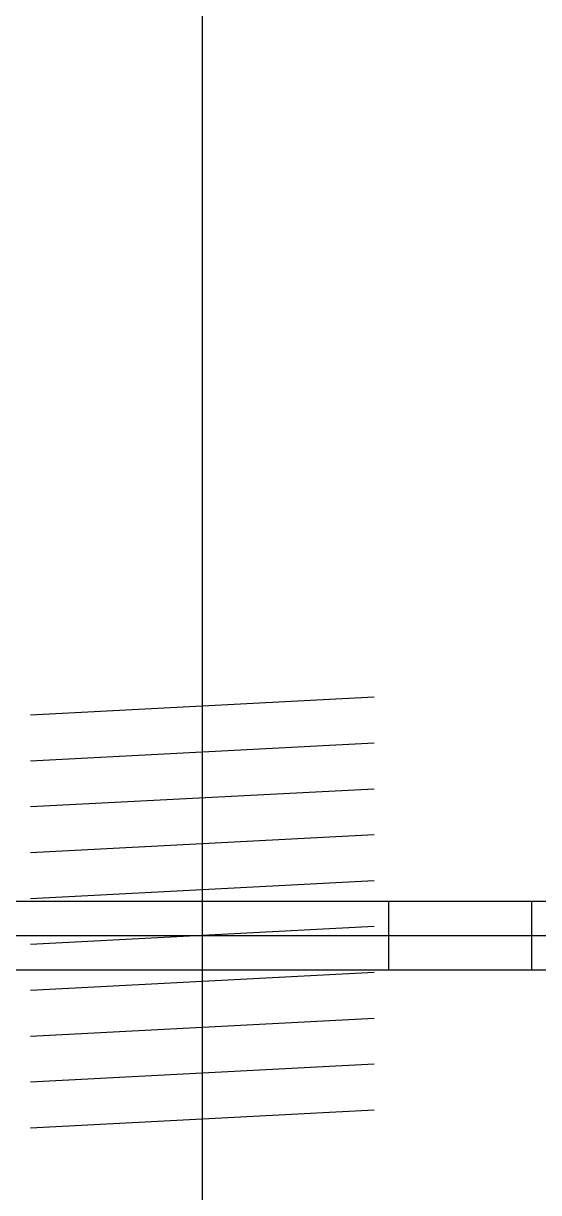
# Model space of a CAD drawing. Header units: millimetres. Extents: x 198973 to 319987, y 50799 to 202761.
# Drawn here: x 213810 to 213900, y 87658.5 to 87862.7 of the extents above; entities that cross this region are included whole.
import ezdxf

# ---------------------------------------------------------------- set-up
doc = ezdxf.new("R2010")
doc.units = ezdxf.units.MM
doc.header["$LTSCALE"] = 1000
doc.linetypes.add('CENTER', pattern=[2, 1.25, -0.25, 0.25, -0.25])
doc.linetypes.add('DOTE', pattern=[2.42, 2, -0.2, 0.02, -0.2])
doc.layers.add('DOTE', color=8, linetype='CENTER')
doc.layers.add('PUB_HATCH', color=8, linetype='Continuous')

msp = doc.modelspace()

# ---------------------------------------------------------------- linework, layer by layer
at = {"layer": 'DOTE', "linetype": 'DOTE'}
for p, q in [((213016.09, 87703.41), (213982.33, 87703.41)), ((213639.37, 87703.41), (217038.29, 87703.41))]:
    msp.add_line(p, q, dxfattribs=at)
at = {"layer": 'PUB_HATCH'}
msp.add_line((213841.23, 88464.78), (213841.23, 87192.41), dxfattribs=at)
at = {"layer": 'PUB_HATCH', "ltscale": 0.5}
for p, q in [((213871.23, 87745.04), (213811.23, 87741.9)), ((213871.23, 87745.04), (213811.23, 87741.9)), ((213871.23, 87745.04), (213811.23, 87741.9)), ((213871.23, 87745.04), (213811.23, 87741.9)), ((213871.23, 87745.04), (213811.23, 87741.9)), ((213871.23, 87745.04), (213811.23, 87741.9)), ((213871.23, 87745.04), (213811.23, 87741.9)), ((213871.23, 87745.04), (213811.23, 87741.9)), ((213871.23, 87745.04), (213811.23, 87741.9)), ((213871.23, 87745.04), (213811.23, 87741.9)), ((213871.23, 87745.04), (213811.23, 87741.9)), ((213871.23, 87745.04), (213811.23, 87741.9)), ((213871.23, 87745.04), (213811.23, 87741.9)), ((213871.23, 87745.04), (213811.23, 87741.9)), ((213871.23, 87745.04), (213811.23, 87741.9)), ((213871.23, 87745.04), (213811.23, 87741.9)), ((213871.23, 87745.04), (213811.23, 87741.9)), ((213871.23, 87745.04), (213811.23, 87741.9)), ((213871.23, 87745.04), (213811.23, 87741.9)), ((213871.23, 87745.04), (213811.23, 87741.9)), ((213871.23, 87745.04), (213811.23, 87741.9)), ((213871.23, 87745.04), (213811.23, 87741.9)), ((213871.23, 87745.04), (213811.23, 87741.9)), ((213871.23, 87745.04), (213811.23, 87741.9)), ((213871.23, 87745.04), (213811.23, 87741.9)), ((213871.23, 87745.04), (213811.23, 87741.9)), ((213871.23, 87745.04), (213811.23, 87741.9)), ((213871.23, 87745.04), (213811.23, 87741.9)), ((213871.23, 87745.04), (213811.23, 87741.9)), ((213871.23, 87745.04), (213811.23, 87741.9)), ((213871.23, 87745.04), (213811.23, 87741.9)), ((213871.23, 87745.04), (213811.23, 87741.9)), ((213871.23, 87745.04), (213811.23, 87741.9)), ((213871.23, 87745.04), (213811.23, 87741.9)), ((213871.23, 87745.04), (213811.23, 87741.9)), ((213871.23, 87745.04), (213811.23, 87741.9)), ((213871.23, 87745.04), (213811.23, 87741.9)), ((213871.23, 87745.04), (213811.23, 87741.9)), ((213871.23, 87745.04), (213811.23, 87741.9)), ((213871.23, 87745.04), (213811.23, 87741.9)), ((213871.23, 87745.04), (213811.23, 87741.9)), ((213871.23, 87745.04), (213811.23, 87741.9)), ((213871.23, 87745.04), (213811.23, 87741.9)), ((213871.23, 87745.04), (213811.23, 87741.9)), ((213871.23, 87745.04), (213811.23, 87741.9)), ((213871.23, 87745.04), (213811.23, 87741.9)), ((213871.23, 87745.04), (213811.23, 87741.9)), ((213871.23, 87745.04), (213811.23, 87741.9)), ((213871.23, 87745.04), (213811.23, 87741.9)), ((213871.23, 87745.04), (213811.23, 87741.9)), ((213871.23, 87745.04), (213811.23, 87741.9)), ((213871.23, 87745.04), (213811.23, 87741.9)), ((213871.23, 87737.03), (213811.23, 87733.89)), ((213871.23, 87737.03), (213811.23, 87733.89)), ((213871.23, 87737.03), (213811.23, 87733.89)), ((213871.23, 87737.03), (213811.23, 87733.89)), ((213871.23, 87737.03), (213811.23, 87733.89)), ((213871.23, 87737.03), (213811.23, 87733.89)), ((213871.23, 87737.03), (213811.23, 87733.89)), ((213871.23, 87737.03), (213811.23, 87733.89)), ((213871.23, 87737.03), (213811.23, 87733.89)), ((213871.23, 87737.03), (213811.23, 87733.89)), ((213871.23, 87737.03), (213811.23, 87733.89)), ((213871.23, 87737.03), (213811.23, 87733.89)), ((213871.23, 87737.03), (213811.23, 87733.89)), ((213871.23, 87737.03), (213811.23, 87733.89)), ((213871.23, 87737.03), (213811.23, 87733.89)), ((213871.23, 87737.03), (213811.23, 87733.89)), ((213871.23, 87737.03), (213811.23, 87733.89)), ((213871.23, 87737.03), (213811.23, 87733.89)), ((213871.23, 87737.03), (213811.23, 87733.89)), ((213871.23, 87737.03), (213811.23, 87733.89)), ((213871.23, 87737.03), (213811.23, 87733.89)), ((213871.23, 87737.03), (213811.23, 87733.89)), ((213871.23, 87737.03), (213811.23, 87733.89)), ((213871.23, 87737.03), (213811.23, 87733.89)), ((213871.23, 87737.03), (213811.23, 87733.89)), ((213871.23, 87737.03), (213811.23, 87733.89)), ((213871.23, 87737.03), (213811.23, 87733.89)), ((213871.23, 87737.03), (213811.23, 87733.89)), ((213871.23, 87737.03), (213811.23, 87733.89)), ((213871.23, 87737.03), (213811.23, 87733.89)), ((213871.23, 87737.03), (213811.23, 87733.89)), ((213871.23, 87737.03), (213811.23, 87733.89)), ((213871.23, 87737.03), (213811.23, 87733.89)), ((213871.23, 87737.03), (213811.23, 87733.89)), ((213871.23, 87737.03), (213811.23, 87733.89)), ((213871.23, 87737.03), (213811.23, 87733.89)), ((213871.23, 87737.03), (213811.23, 87733.89)), ((213871.23, 87737.03), (213811.23, 87733.89)), ((213871.23, 87737.03), (213811.23, 87733.89)), ((213871.23, 87737.03), (213811.23, 87733.89)), ((213871.23, 87737.03), (213811.23, 87733.89)), ((213871.23, 87737.03), (213811.23, 87733.89)), ((213871.23, 87737.03), (213811.23, 87733.89)), ((213871.23, 87737.03), (213811.23, 87733.89)), ((213871.23, 87737.03), (213811.23, 87733.89)), ((213871.23, 87737.03), (213811.23, 87733.89)), ((213871.23, 87737.03), (213811.23, 87733.89)), ((213871.23, 87737.03), (213811.23, 87733.89)), ((213871.23, 87737.03), (213811.23, 87733.89)), ((213871.23, 87737.03), (213811.23, 87733.89)), ((213871.23, 87737.03), (213811.23, 87733.89)), ((213871.23, 87737.03), (213811.23, 87733.89)), ((213871.23, 87729.02), (213811.23, 87725.88)), ((213871.23, 87729.02), (213811.23, 87725.88)), ((213871.23, 87729.02), (213811.23, 87725.88)), ((213871.23, 87729.02), (213811.23, 87725.88)), ((213871.23, 87729.02), (213811.23, 87725.88)), ((213871.23, 87729.02), (213811.23, 87725.88)), ((213871.23, 87729.02), (213811.23, 87725.88)), ((213871.23, 87729.02), (213811.23, 87725.88)), ((213871.23, 87729.02), (213811.23, 87725.88)), ((213871.23, 87729.02), (213811.23, 87725.88)), ((213871.23, 87729.02), (213811.23, 87725.88)), ((213871.23, 87729.02), (213811.23, 87725.88)), ((213871.23, 87729.02), (213811.23, 87725.88)), ((213871.23, 87729.02), (213811.23, 87725.88)), ((213871.23, 87729.02), (213811.23, 87725.88)), ((213871.23, 87729.02), (213811.23, 87725.88)), ((213871.23, 87729.02), (213811.23, 87725.88)), ((213871.23, 87729.02), (213811.23, 87725.88)), ((213871.23, 87729.02), (213811.23, 87725.88)), ((213871.23, 87729.02), (213811.23, 87725.88)), ((213871.23, 87729.02), (213811.23, 87725.88)), ((213871.23, 87729.02), (213811.23, 87725.88)), ((213871.23, 87729.02), (213811.23, 87725.88)), ((213871.23, 87729.02), (213811.23, 87725.88)), ((213871.23, 87729.02), (213811.23, 87725.88)), ((213871.23, 87729.02), (213811.23, 87725.88)), ((213871.23, 87729.02), (213811.23, 87725.88)), ((213871.23, 87729.02), (213811.23, 87725.88)), ((213871.23, 87729.02), (213811.23, 87725.88)), ((213871.23, 87729.02), (213811.23, 87725.88)), ((213871.23, 87729.02), (213811.23, 87725.88)), ((213871.23, 87729.02), (213811.23, 87725.88)), ((213871.23, 87729.02), (213811.23, 87725.88)), ((213871.23, 87729.02), (213811.23, 87725.88)), ((213871.23, 87729.02), (213811.23, 87725.88)), ((213871.23, 87729.02), (213811.23, 87725.88)), ((213871.23, 87729.02), (213811.23, 87725.88)), ((213871.23, 87729.02), (213811.23, 87725.88)), ((213871.23, 87729.02), (213811.23, 87725.88)), ((213871.23, 87729.02), (213811.23, 87725.88)), ((213871.23, 87729.02), (213811.23, 87725.88)), ((213871.23, 87729.02), (213811.23, 87725.88)), ((213871.23, 87729.02), (213811.23, 87725.88)), ((213871.23, 87729.02), (213811.23, 87725.88)), ((213871.23, 87729.02), (213811.23, 87725.88)), ((213871.23, 87729.02), (213811.23, 87725.88)), ((213871.23, 87729.02), (213811.23, 87725.88)), ((213871.23, 87729.02), (213811.23, 87725.88)), ((213871.23, 87729.02), (213811.23, 87725.88)), ((213871.23, 87729.02), (213811.23, 87725.88)), ((213871.23, 87729.02), (213811.23, 87725.88)), ((213871.23, 87729.02), (213811.23, 87725.88)), ((213871.23, 87721.01), (213811.23, 87717.86)), ((213871.23, 87721.01), (213811.23, 87717.86)), ((213871.23, 87721.01), (213811.23, 87717.86)), ((213871.23, 87721.01), (213811.23, 87717.86)), ((213871.23, 87721.01), (213811.23, 87717.86)), ((213871.23, 87721.01), (213811.23, 87717.86)), ((213871.23, 87721.01), (213811.23, 87717.86)), ((213871.23, 87721.01), (213811.23, 87717.86)), ((213871.23, 87721.01), (213811.23, 87717.86)), ((213871.23, 87721.01), (213811.23, 87717.86)), ((213871.23, 87721.01), (213811.23, 87717.86)), ((213871.23, 87721.01), (213811.23, 87717.86)), ((213871.23, 87721.01), (213811.23, 87717.86)), ((213871.23, 87721.01), (213811.23, 87717.86)), ((213871.23, 87721.01), (213811.23, 87717.86)), ((213871.23, 87721.01), (213811.23, 87717.86)), ((213871.23, 87721.01), (213811.23, 87717.86)), ((213871.23, 87721.01), (213811.23, 87717.86)), ((213871.23, 87721.01), (213811.23, 87717.86)), ((213871.23, 87721.01), (213811.23, 87717.86)), ((213871.23, 87721.01), (213811.23, 87717.86)), ((213871.23, 87721.01), (213811.23, 87717.86)), ((213871.23, 87721.01), (213811.23, 87717.86)), ((213871.23, 87721.01), (213811.23, 87717.86)), ((213871.23, 87721.01), (213811.23, 87717.86)), ((213871.23, 87721.01), (213811.23, 87717.86)), ((213871.23, 87721.01), (213811.23, 87717.86)), ((213871.23, 87721.01), (213811.23, 87717.86)), ((213871.23, 87721.01), (213811.23, 87717.86)), ((213871.23, 87721.01), (213811.23, 87717.86)), ((213871.23, 87721.01), (213811.23, 87717.86)), ((213871.23, 87721.01), (213811.23, 87717.86)), ((213871.23, 87721.01), (213811.23, 87717.86)), ((213871.23, 87721.01), (213811.23, 87717.86)), ((213871.23, 87721.01), (213811.23, 87717.86)), ((213871.23, 87721.01), (213811.23, 87717.86)), ((213871.23, 87721.01), (213811.23, 87717.86)), ((213871.23, 87721.01), (213811.23, 87717.86)), ((213871.23, 87721.01), (213811.23, 87717.86)), ((213871.23, 87721.01), (213811.23, 87717.86)), ((213871.23, 87721.01), (213811.23, 87717.86)), ((213871.23, 87721.01), (213811.23, 87717.86)), ((213871.23, 87721.01), (213811.23, 87717.86)), ((213871.23, 87721.01), (213811.23, 87717.86)), ((213871.23, 87721.01), (213811.23, 87717.86)), ((213871.23, 87721.01), (213811.23, 87717.86)), ((213871.23, 87721.01), (213811.23, 87717.86)), ((213871.23, 87721.01), (213811.23, 87717.86)), ((213871.23, 87721.01), (213811.23, 87717.86)), ((213871.23, 87721.01), (213811.23, 87717.86)), ((213871.23, 87721.01), (213811.23, 87717.86)), ((213871.23, 87721.01), (213811.23, 87717.86)), ((213871.23, 87713), (213811.23, 87709.85)), ((213871.23, 87713), (213811.23, 87709.85)), ((213871.23, 87713), (213811.23, 87709.85)), ((213871.23, 87713), (213811.23, 87709.85)), ((213871.23, 87713), (213811.23, 87709.85)), ((213871.23, 87713), (213811.23, 87709.85)), ((213871.23, 87713), (213811.23, 87709.85)), ((213871.23, 87713), (213811.23, 87709.85)), ((213871.23, 87713), (213811.23, 87709.85)), ((213871.23, 87713), (213811.23, 87709.85)), ((213871.23, 87713), (213811.23, 87709.85)), ((213871.23, 87713), (213811.23, 87709.85)), ((213871.23, 87713), (213811.23, 87709.85)), ((213871.23, 87713), (213811.23, 87709.85)), ((213871.23, 87713), (213811.23, 87709.85)), ((213871.23, 87713), (213811.23, 87709.85)), ((213871.23, 87713), (213811.23, 87709.85)), ((213871.23, 87713), (213811.23, 87709.85)), ((213871.23, 87713), (213811.23, 87709.85)), ((213871.23, 87713), (213811.23, 87709.85)), ((213871.23, 87713), (213811.23, 87709.85)), ((213871.23, 87713), (213811.23, 87709.85)), ((213871.23, 87713), (213811.23, 87709.85)), ((213871.23, 87713), (213811.23, 87709.85)), ((213871.23, 87713), (213811.23, 87709.85)), ((213871.23, 87713), (213811.23, 87709.85)), ((213871.23, 87713), (213811.23, 87709.85)), ((213871.23, 87713), (213811.23, 87709.85)), ((213871.23, 87713), (213811.23, 87709.85)), ((213871.23, 87713), (213811.23, 87709.85)), ((213871.23, 87713), (213811.23, 87709.85)), ((213871.23, 87713), (213811.23, 87709.85)), ((213871.23, 87713), (213811.23, 87709.85)), ((213871.23, 87713), (213811.23, 87709.85)), ((213871.23, 87713), (213811.23, 87709.85)), ((213871.23, 87713), (213811.23, 87709.85)), ((213871.23, 87713), (213811.23, 87709.85)), ((213871.23, 87713), (213811.23, 87709.85)), ((213871.23, 87713), (213811.23, 87709.85)), ((213871.23, 87713), (213811.23, 87709.85)), ((213871.23, 87713), (213811.23, 87709.85)), ((213871.23, 87713), (213811.23, 87709.85)), ((213871.23, 87713), (213811.23, 87709.85)), ((213871.23, 87713), (213811.23, 87709.85)), ((213871.23, 87713), (213811.23, 87709.85)), ((213871.23, 87713), (213811.23, 87709.85)), ((213871.23, 87713), (213811.23, 87709.85)), ((213871.23, 87713), (213811.23, 87709.85)), ((213871.23, 87713), (213811.23, 87709.85)), ((213871.23, 87713), (213811.23, 87709.85)), ((213871.23, 87713), (213811.23, 87709.85)), ((213871.23, 87713), (213811.23, 87709.85)), ((213631.23, 87709.41), (215406.23, 87709.41)), ((213873.73, 87709.41), (213873.73, 87697.41)), ((213873.73, 87709.41), (213873.73, 87697.41)), ((213898.73, 87709.41), (213898.73, 87697.41)), ((213898.73, 87709.41), (213898.73, 87697.41)), ((213675.1, 87703.41), (215368.26, 87703.41)), ((213871.23, 87704.99), (213811.23, 87701.84)), ((213871.23, 87704.99), (213811.23, 87701.84)), ((213871.23, 87704.99), (213811.23, 87701.84)), ((213871.23, 87704.99), (213811.23, 87701.84)), ((213871.23, 87704.99), (213811.23, 87701.84)), ((213871.23, 87704.99), (213811.23, 87701.84)), ((213871.23, 87704.99), (213811.23, 87701.84)), ((213871.23, 87704.99), (213811.23, 87701.84)), ((213871.23, 87704.99), (213811.23, 87701.84)), ((213871.23, 87704.99), (213811.23, 87701.84)), ((213871.23, 87704.99), (213811.23, 87701.84)), ((213871.23, 87704.99), (213811.23, 87701.84)), ((213871.23, 87704.99), (213811.23, 87701.84)), ((213871.23, 87704.99), (213811.23, 87701.84)), ((213871.23, 87704.99), (213811.23, 87701.84)), ((213871.23, 87704.99), (213811.23, 87701.84)), ((213871.23, 87704.99), (213811.23, 87701.84)), ((213871.23, 87704.99), (213811.23, 87701.84)), ((213871.23, 87704.99), (213811.23, 87701.84)), ((213871.23, 87704.99), (213811.23, 87701.84)), ((213871.23, 87704.99), (213811.23, 87701.84)), ((213871.23, 87704.99), (213811.23, 87701.84)), ((213871.23, 87704.99), (213811.23, 87701.84)), ((213871.23, 87704.99), (213811.23, 87701.84)), ((213871.23, 87704.99), (213811.23, 87701.84)), ((213871.23, 87704.99), (213811.23, 87701.84)), ((213871.23, 87704.99), (213811.23, 87701.84)), ((213871.23, 87704.99), (213811.23, 87701.84)), ((213871.23, 87704.99), (213811.23, 87701.84)), ((213871.23, 87704.99), (213811.23, 87701.84)), ((213871.23, 87704.99), (213811.23, 87701.84)), ((213871.23, 87704.99), (213811.23, 87701.84)), ((213871.23, 87704.99), (213811.23, 87701.84)), ((213871.23, 87704.99), (213811.23, 87701.84)), ((213871.23, 87704.99), (213811.23, 87701.84)), ((213871.23, 87704.99), (213811.23, 87701.84)), ((213871.23, 87704.99), (213811.23, 87701.84)), ((213871.23, 87704.99), (213811.23, 87701.84)), ((213871.23, 87704.99), (213811.23, 87701.84)), ((213871.23, 87704.99), (213811.23, 87701.84)), ((213871.23, 87704.99), (213811.23, 87701.84)), ((213871.23, 87704.99), (213811.23, 87701.84)), ((213871.23, 87704.99), (213811.23, 87701.84)), ((213871.23, 87704.99), (213811.23, 87701.84)), ((213871.23, 87704.99), (213811.23, 87701.84)), ((213871.23, 87704.99), (213811.23, 87701.84)), ((213871.23, 87704.99), (213811.23, 87701.84)), ((213871.23, 87704.99), (213811.23, 87701.84)), ((213871.23, 87704.99), (213811.23, 87701.84)), ((213871.23, 87704.99), (213811.23, 87701.84)), ((213871.23, 87704.99), (213811.23, 87701.84)), ((213871.23, 87704.99), (213811.23, 87701.84)), ((215406.23, 87697.41), (213631.23, 87697.41)), ((213871.23, 87696.98), (213811.23, 87693.83)), ((213871.23, 87696.98), (213811.23, 87693.83)), ((213871.23, 87696.98), (213811.23, 87693.83)), ((213871.23, 87696.98), (213811.23, 87693.83)), ((213871.23, 87696.98), (213811.23, 87693.83)), ((213871.23, 87696.98), (213811.23, 87693.83)), ((213871.23, 87696.98), (213811.23, 87693.83)), ((213871.23, 87696.98), (213811.23, 87693.83)), ((213871.23, 87696.98), (213811.23, 87693.83)), ((213871.23, 87696.98), (213811.23, 87693.83)), ((213871.23, 87696.98), (213811.23, 87693.83)), ((213871.23, 87696.98), (213811.23, 87693.83)), ((213871.23, 87696.98), (213811.23, 87693.83)), ((213871.23, 87696.98), (213811.23, 87693.83)), ((213871.23, 87696.98), (213811.23, 87693.83)), ((213871.23, 87696.98), (213811.23, 87693.83)), ((213871.23, 87696.98), (213811.23, 87693.83)), ((213871.23, 87696.98), (213811.23, 87693.83)), ((213871.23, 87696.98), (213811.23, 87693.83)), ((213871.23, 87696.98), (213811.23, 87693.83)), ((213871.23, 87696.98), (213811.23, 87693.83)), ((213871.23, 87696.98), (213811.23, 87693.83)), ((213871.23, 87696.98), (213811.23, 87693.83)), ((213871.23, 87696.98), (213811.23, 87693.83)), ((213871.23, 87696.98), (213811.23, 87693.83)), ((213871.23, 87696.98), (213811.23, 87693.83)), ((213871.23, 87696.98), (213811.23, 87693.83)), ((213871.23, 87696.98), (213811.23, 87693.83)), ((213871.23, 87696.98), (213811.23, 87693.83)), ((213871.23, 87696.98), (213811.23, 87693.83)), ((213871.23, 87696.98), (213811.23, 87693.83)), ((213871.23, 87696.98), (213811.23, 87693.83)), ((213871.23, 87696.98), (213811.23, 87693.83)), ((213871.23, 87696.98), (213811.23, 87693.83)), ((213871.23, 87696.98), (213811.23, 87693.83)), ((213871.23, 87696.98), (213811.23, 87693.83)), ((213871.23, 87696.98), (213811.23, 87693.83)), ((213871.23, 87696.98), (213811.23, 87693.83)), ((213871.23, 87696.98), (213811.23, 87693.83)), ((213871.23, 87696.98), (213811.23, 87693.83)), ((213871.23, 87696.98), (213811.23, 87693.83)), ((213871.23, 87696.98), (213811.23, 87693.83)), ((213871.23, 87696.98), (213811.23, 87693.83)), ((213871.23, 87696.98), (213811.23, 87693.83)), ((213871.23, 87696.98), (213811.23, 87693.83)), ((213871.23, 87696.98), (213811.23, 87693.83)), ((213871.23, 87696.98), (213811.23, 87693.83)), ((213871.23, 87696.98), (213811.23, 87693.83)), ((213871.23, 87696.98), (213811.23, 87693.83)), ((213871.23, 87696.98), (213811.23, 87693.83)), ((213871.23, 87696.98), (213811.23, 87693.83)), ((213871.23, 87696.98), (213811.23, 87693.83)), ((213871.23, 87688.97), (213811.23, 87685.82)), ((213871.23, 87688.97), (213811.23, 87685.82)), ((213871.23, 87688.97), (213811.23, 87685.82)), ((213871.23, 87688.97), (213811.23, 87685.82)), ((213871.23, 87688.97), (213811.23, 87685.82)), ((213871.23, 87688.97), (213811.23, 87685.82)), ((213871.23, 87688.97), (213811.23, 87685.82)), ((213871.23, 87688.97), (213811.23, 87685.82)), ((213871.23, 87688.97), (213811.23, 87685.82)), ((213871.23, 87688.97), (213811.23, 87685.82)), ((213871.23, 87688.97), (213811.23, 87685.82)), ((213871.23, 87688.97), (213811.23, 87685.82)), ((213871.23, 87688.97), (213811.23, 87685.82)), ((213871.23, 87688.97), (213811.23, 87685.82)), ((213871.23, 87688.97), (213811.23, 87685.82)), ((213871.23, 87688.97), (213811.23, 87685.82)), ((213871.23, 87688.97), (213811.23, 87685.82)), ((213871.23, 87688.97), (213811.23, 87685.82)), ((213871.23, 87688.97), (213811.23, 87685.82)), ((213871.23, 87688.97), (213811.23, 87685.82)), ((213871.23, 87688.97), (213811.23, 87685.82)), ((213871.23, 87688.97), (213811.23, 87685.82)), ((213871.23, 87688.97), (213811.23, 87685.82)), ((213871.23, 87688.97), (213811.23, 87685.82)), ((213871.23, 87688.97), (213811.23, 87685.82)), ((213871.23, 87688.97), (213811.23, 87685.82)), ((213871.23, 87688.97), (213811.23, 87685.82)), ((213871.23, 87688.97), (213811.23, 87685.82)), ((213871.23, 87688.97), (213811.23, 87685.82)), ((213871.23, 87688.97), (213811.23, 87685.82)), ((213871.23, 87688.97), (213811.23, 87685.82)), ((213871.23, 87688.97), (213811.23, 87685.82)), ((213871.23, 87688.97), (213811.23, 87685.82)), ((213871.23, 87688.97), (213811.23, 87685.82)), ((213871.23, 87688.97), (213811.23, 87685.82)), ((213871.23, 87688.97), (213811.23, 87685.82)), ((213871.23, 87688.97), (213811.23, 87685.82)), ((213871.23, 87688.97), (213811.23, 87685.82)), ((213871.23, 87688.97), (213811.23, 87685.82)), ((213871.23, 87688.97), (213811.23, 87685.82)), ((213871.23, 87688.97), (213811.23, 87685.82)), ((213871.23, 87688.97), (213811.23, 87685.82)), ((213871.23, 87688.97), (213811.23, 87685.82)), ((213871.23, 87688.97), (213811.23, 87685.82)), ((213871.23, 87688.97), (213811.23, 87685.82)), ((213871.23, 87688.97), (213811.23, 87685.82)), ((213871.23, 87688.97), (213811.23, 87685.82)), ((213871.23, 87688.97), (213811.23, 87685.82)), ((213871.23, 87688.97), (213811.23, 87685.82)), ((213871.23, 87688.97), (213811.23, 87685.82)), ((213871.23, 87688.97), (213811.23, 87685.82)), ((213871.23, 87688.97), (213811.23, 87685.82)), ((213871.23, 87680.95), (213811.23, 87677.81)), ((213871.23, 87680.95), (213811.23, 87677.81)), ((213871.23, 87680.95), (213811.23, 87677.81)), ((213871.23, 87680.95), (213811.23, 87677.81)), ((213871.23, 87680.95), (213811.23, 87677.81)), ((213871.23, 87680.95), (213811.23, 87677.81)), ((213871.23, 87680.95), (213811.23, 87677.81)), ((213871.23, 87680.95), (213811.23, 87677.81)), ((213871.23, 87680.95), (213811.23, 87677.81)), ((213871.23, 87680.95), (213811.23, 87677.81)), ((213871.23, 87680.95), (213811.23, 87677.81)), ((213871.23, 87680.95), (213811.23, 87677.81)), ((213871.23, 87680.95), (213811.23, 87677.81)), ((213871.23, 87680.95), (213811.23, 87677.81)), ((213871.23, 87680.95), (213811.23, 87677.81)), ((213871.23, 87680.95), (213811.23, 87677.81)), ((213871.23, 87680.95), (213811.23, 87677.81)), ((213871.23, 87680.95), (213811.23, 87677.81)), ((213871.23, 87680.95), (213811.23, 87677.81)), ((213871.23, 87680.95), (213811.23, 87677.81)), ((213871.23, 87680.95), (213811.23, 87677.81)), ((213871.23, 87680.95), (213811.23, 87677.81)), ((213871.23, 87680.95), (213811.23, 87677.81)), ((213871.23, 87680.95), (213811.23, 87677.81)), ((213871.23, 87680.95), (213811.23, 87677.81)), ((213871.23, 87680.95), (213811.23, 87677.81)), ((213871.23, 87680.95), (213811.23, 87677.81)), ((213871.23, 87680.95), (213811.23, 87677.81)), ((213871.23, 87680.95), (213811.23, 87677.81)), ((213871.23, 87680.95), (213811.23, 87677.81)), ((213871.23, 87680.95), (213811.23, 87677.81)), ((213871.23, 87680.95), (213811.23, 87677.81)), ((213871.23, 87680.95), (213811.23, 87677.81)), ((213871.23, 87680.95), (213811.23, 87677.81)), ((213871.23, 87680.95), (213811.23, 87677.81)), ((213871.23, 87680.95), (213811.23, 87677.81)), ((213871.23, 87680.95), (213811.23, 87677.81)), ((213871.23, 87680.95), (213811.23, 87677.81)), ((213871.23, 87680.95), (213811.23, 87677.81)), ((213871.23, 87680.95), (213811.23, 87677.81)), ((213871.23, 87680.95), (213811.23, 87677.81)), ((213871.23, 87680.95), (213811.23, 87677.81)), ((213871.23, 87680.95), (213811.23, 87677.81)), ((213871.23, 87680.95), (213811.23, 87677.81)), ((213871.23, 87680.95), (213811.23, 87677.81)), ((213871.23, 87680.95), (213811.23, 87677.81)), ((213871.23, 87680.95), (213811.23, 87677.81)), ((213871.23, 87680.95), (213811.23, 87677.81)), ((213871.23, 87680.95), (213811.23, 87677.81)), ((213871.23, 87680.95), (213811.23, 87677.81)), ((213871.23, 87680.95), (213811.23, 87677.81)), ((213871.23, 87680.95), (213811.23, 87677.81)), ((213871.23, 87672.94), (213811.23, 87669.8)), ((213871.23, 87672.94), (213811.23, 87669.8)), ((213871.23, 87672.94), (213811.23, 87669.8)), ((213871.23, 87672.94), (213811.23, 87669.8)), ((213871.23, 87672.94), (213811.23, 87669.8)), ((213871.23, 87672.94), (213811.23, 87669.8)), ((213871.23, 87672.94), (213811.23, 87669.8)), ((213871.23, 87672.94), (213811.23, 87669.8)), ((213871.23, 87672.94), (213811.23, 87669.8)), ((213871.23, 87672.94), (213811.23, 87669.8)), ((213871.23, 87672.94), (213811.23, 87669.8)), ((213871.23, 87672.94), (213811.23, 87669.8)), ((213871.23, 87672.94), (213811.23, 87669.8)), ((213871.23, 87672.94), (213811.23, 87669.8)), ((213871.23, 87672.94), (213811.23, 87669.8)), ((213871.23, 87672.94), (213811.23, 87669.8)), ((213871.23, 87672.94), (213811.23, 87669.8)), ((213871.23, 87672.94), (213811.23, 87669.8)), ((213871.23, 87672.94), (213811.23, 87669.8)), ((213871.23, 87672.94), (213811.23, 87669.8)), ((213871.23, 87672.94), (213811.23, 87669.8)), ((213871.23, 87672.94), (213811.23, 87669.8)), ((213871.23, 87672.94), (213811.23, 87669.8)), ((213871.23, 87672.94), (213811.23, 87669.8)), ((213871.23, 87672.94), (213811.23, 87669.8)), ((213871.23, 87672.94), (213811.23, 87669.8)), ((213871.23, 87672.94), (213811.23, 87669.8)), ((213871.23, 87672.94), (213811.23, 87669.8)), ((213871.23, 87672.94), (213811.23, 87669.8)), ((213871.23, 87672.94), (213811.23, 87669.8)), ((213871.23, 87672.94), (213811.23, 87669.8)), ((213871.23, 87672.94), (213811.23, 87669.8)), ((213871.23, 87672.94), (213811.23, 87669.8)), ((213871.23, 87672.94), (213811.23, 87669.8)), ((213871.23, 87672.94), (213811.23, 87669.8)), ((213871.23, 87672.94), (213811.23, 87669.8)), ((213871.23, 87672.94), (213811.23, 87669.8)), ((213871.23, 87672.94), (213811.23, 87669.8)), ((213871.23, 87672.94), (213811.23, 87669.8)), ((213871.23, 87672.94), (213811.23, 87669.8)), ((213871.23, 87672.94), (213811.23, 87669.8)), ((213871.23, 87672.94), (213811.23, 87669.8)), ((213871.23, 87672.94), (213811.23, 87669.8)), ((213871.23, 87672.94), (213811.23, 87669.8)), ((213871.23, 87672.94), (213811.23, 87669.8)), ((213871.23, 87672.94), (213811.23, 87669.8)), ((213871.23, 87672.94), (213811.23, 87669.8)), ((213871.23, 87672.94), (213811.23, 87669.8)), ((213871.23, 87672.94), (213811.23, 87669.8)), ((213871.23, 87672.94), (213811.23, 87669.8)), ((213871.23, 87672.94), (213811.23, 87669.8)), ((213871.23, 87672.94), (213811.23, 87669.8))]:
    msp.add_line(p, q, dxfattribs=at)

doc.saveas('drawing.dxf')
